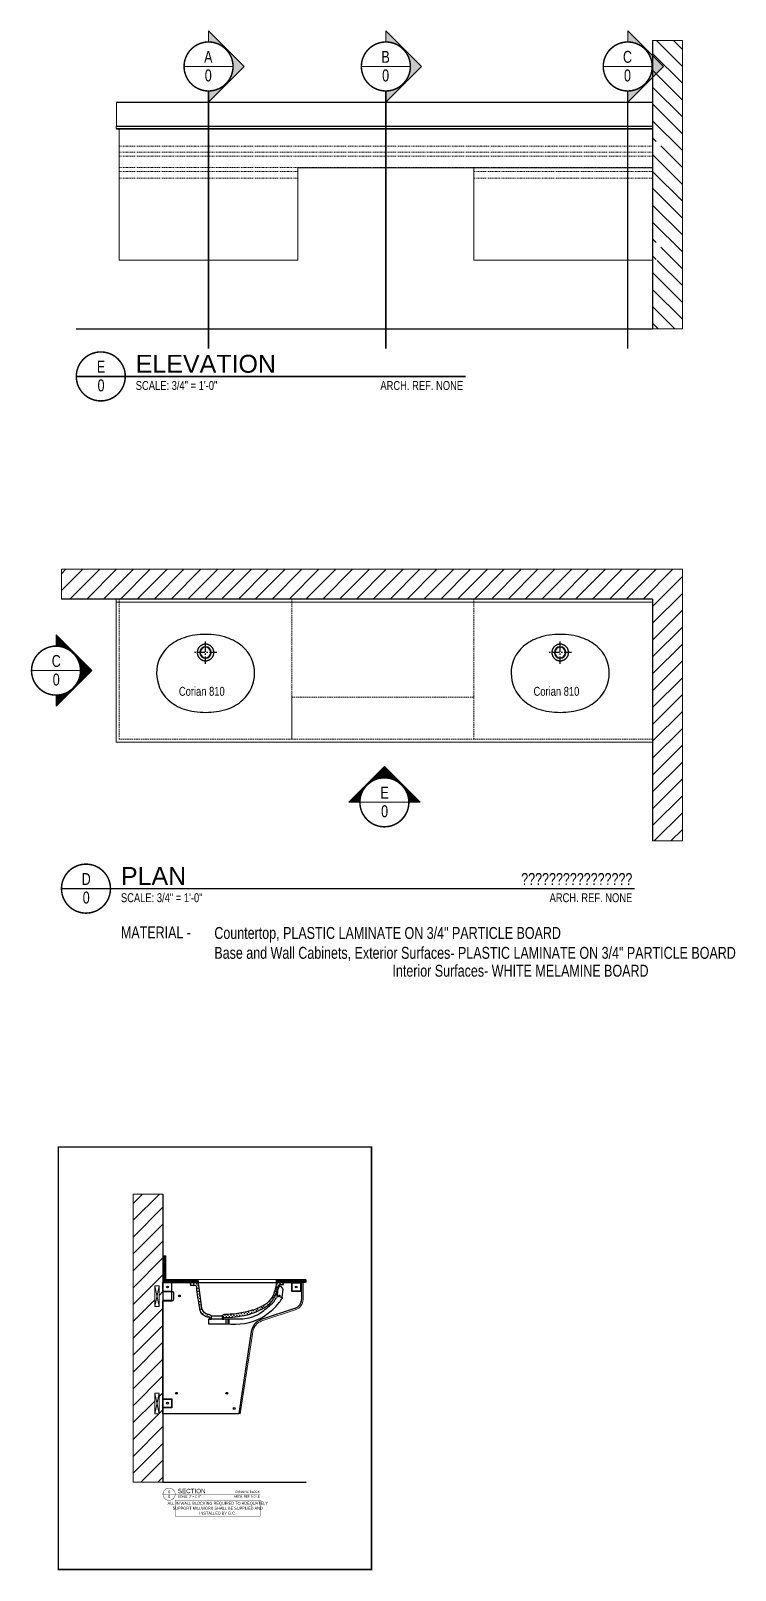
# Model space of a CAD drawing. Header units: inches. Extents: x 63 to 395, y 219 to 477.
# Drawn here: x 276.8 to 395, y 219.2 to 477.4 of the extents above; entities that cross this region are included whole.
import ezdxf
from ezdxf.enums import TextEntityAlignment as Align

# ---------------------------------------------------------------- set-up
doc = ezdxf.new("R2010")
doc.units = ezdxf.units.IN
doc.header["$MEASUREMENT"] = 0
for name, pattern in [('CENTER', [2, 1.25, -0.25, 0.25, -0.25]), ('DASHDOT2', [0.5, 0.25, -0.125, 0, -0.125]), ('HIDDEN', [0.375, 0.25, -0.125]), ('HIDDEN2', [0.1875, 0.125, -0.0625])]:
    doc.linetypes.add(name, pattern=pattern)
doc.layers.get('Defpoints').update_dxf_attribs({"color": 253})
for name, color, linetype in [('10', 7, 'Continuous'), ('20', 3, 'Continuous'), ('Hardware', 6, 'Continuous'), ('Hatch', 3, 'Continuous'), ('Hidden', 3, 'HIDDEN')]:
    doc.layers.add(name, color=color, linetype=linetype)
doc.layers.add('Key-in', color=5, linetype='HIDDEN2', lineweight=20)
doc.layers.add('Object lines', color=7, linetype='Continuous', lineweight=35)
doc.styles.add('AMI_T04', font='ARIALUNI.TTF', dxfattribs={"width": 0.75, "height": 0.5})
doc.styles.add('BOLD', font='ARIALUNI.TTF', dxfattribs={"height": 0.125})
doc.styles.get("Standard").update_dxf_attribs({"font": 'ARIALUNI.TTF', "width": 0.75, "height": 1})
pattern_1 = [(45, (-74.84294578429672, -247.228705161985), (-0.08838834764831843, 0.08838834764831845), []), (135, (-74.84294578429672, -247.228705161985), (-0.08838834764831845, -0.08838834764831843), [])]
pattern_2 = [(0, (-100.1925816635942, 43.51031741229207), (0.25, 0.25), [0.125, -0.375]), (90, (-100.1300816635942, 43.44781741229207), (-0.25, 0.25), [0.125, -0.375])]

# ---------------------------------------------------------------- blocks, each defined once
blk = doc.blocks.new('*U89')
at = {"layer": '10', "linetype": 'Continuous'}
for centre, major_axis, ratio, start_param, end_param in [((-0.1122276841383041, -8.109344770766484), (-4.094442069334953e-15, -11.14492031542742), 0.9995112999421535, 3.131475658655136, 3.46003025424046), ((0.1131626617195707, -8.109344770766484), (2.729628046223302e-15, 11.14492031542742), 0.9995112999421537, 5.96474770652892, 6.293302108188771), ((-2.377869042440523, -3.427441206689195), (-2.150901498894576e-15, -5.854674557749227), 0.9995112999421537, 3.854074645422895, 4.721220443362518), ((-1.145062081489584, -4.910189355409898), (-2.859370880912351e-15, -7.783102088240751), 0.9995112999421536, 3.46231619922826, 3.850012149182038), ((0, 0), (-1.761705908860196e-16, -0.9590597029330357), 0.9995112999421536, 0, 6.283175307179587), ((0, 0), (-1.642226955008649e-16, -0.8940162416996276), 0.9995112999421537, 0, 6.283175307179587), ((1.145997059070908, -4.910189355409898), (1.906247253941567e-15, 7.783102088240752), 0.9995112999421537, 5.574765811587342, 5.96246176154112), ((2.378804020021789, -3.427441206689195), (1.433934332596384e-15, 5.854674557749227), 0.9995112999421539, 4.703557517406862, 5.570703315346485), ((-2.002705819169591, -3.389896811215863), (-2.288943026315647e-15, -6.230418504610736), 0.9995112999421537, 4.725916057789536, 5.529820819910506), ((2.003640796750915, -3.389896811215863), (1.525962017543765e-15, 6.230418504610736), 0.9995112999421537, 3.894957140858875, 4.698861902979845), ((-1.319940019248918, -2.5829220230994), (-2.676927726352742e-15, -7.286498549778108), 0.9995112999421539, 5.536267726797796, 5.964128744902247), ((-0.5564405097724148, -0.3602617560148929), (-3.54032230552987e-15, -9.636626753512596), 0.9995112999421538, 5.961497951943074, 6.147801765468902), ((0.03334938834916557, 3.757517375222278), (-5.068546957337503e-15, -13.79639789694321), 0.9995112999421537, 6.145856305129346, 6.28080075108905), ((-0.03241441076784213, 3.757517375222278), (3.379031304891665e-15, 13.7963978969432), 0.9995112999421533, 3.143977258161699, 3.278921655640034), ((0.5573754873537382, -0.3602617560148929), (2.360214870353248e-15, 9.6366267535126), 0.999511299942154, 3.276976195300477, 3.463280008826305), ((1.320874996830241, -2.5829220230994), (1.784618484235162e-15, 7.28649854977811), 0.9995112999421539, 3.460649215867132, 3.888510233971584)]:
    blk.add_ellipse(centre, major_axis=major_axis, ratio=ratio, start_param=start_param, end_param=end_param, dxfattribs=at)
for points, knots in [([(0.07894500503493873, 1.391536174815826), (0.04755524125539523, 1.391536174815826), (-0.01130302646112114, 1.391536174815826), (-0.09762979811466721, 1.387610977965437), (-0.1761061760674352, 1.383685781115048), (-0.2467360973273003, 1.371906253556006), (-0.3212872784296223, 1.356201529146517), (-0.3958423965398765, 1.336575544894572), (-0.4782400343351583, 1.309095229933916), (-0.5684920028390934, 1.27376452127254), (-0.6587400343351533, 1.226654285052064), (-0.7568384595319912, 1.167764521272545), (-0.8549290107130787, 1.101028300800067), (-0.9491022390595845, 1.018587355918214), (-1.03935420756352, 0.9322212141859154), (-1.113905388665842, 0.8419298756032276), (-1.176684916224929, 0.7555637338709289), (-1.227696727248542, 0.669197592138687), (-1.278708538272156, 0.5710479858394706), (-1.321869955594991, 0.4650558598552266), (-1.35326365638241, 0.3590597968630505), (-1.376803026461118, 0.2530637338709312), (-1.388574680004467, 0.1588471984379112), (-1.39642113669737, 0.0764023165480694), (-1.39642113669737, 0.02537082048513639), (-1.39642113669737, -0.002113431483394379)], [0, 0, 0, 0, 0.04219819467617115, 0.07968024214714776, 0.1130778692257953, 0.1446293374265681, 0.17682275463679, 0.210995667246634, 0.2484350149745285, 0.2903716104525941, 0.3371885988568834, 0.3866318033014572, 0.4385714681998694, 0.4948044756868875, 0.5521526311301406, 0.6025908694614613, 0.6481088994294912, 0.6923950080258748, 0.7387405083229488, 0.7900885314634482, 0.8427570582566583, 0.8892392776390721, 0.9302913695249201, 0.9668773044677811, 1, 1, 1, 1]), ([(1.397358390861712, -0.002113431483394379), (1.397358390861712, 0.02537082048513639), (1.397358390861712, 0.0764023165480694), (1.389511934168809, 0.162768458280425), (1.377736343617585, 0.2530637338709312), (1.354196973538876, 0.3551346000126614), (1.322803272751457, 0.4611267259969054), (1.279645792436497, 0.5671267259969568), (1.232559178263273, 0.6652684582804227), (1.173696973538881, 0.7555637338709289), (1.110917445979794, 0.8458550724536167), (1.040287524719986, 0.9282960173355264), (0.9578898869247041, 1.014662159067825), (0.8637166585782552, 1.093177907099289), (0.7656182333813604, 1.163843261429975), (0.6675237451923977, 1.222729088201675), (0.5694253199955597, 1.269835387414275), (0.4674056349562079, 1.313020426784306), (0.3614646900742855, 1.348351135445739), (0.2594410680270585, 1.371906253556006), (0.1652717766884848, 1.383685781115048), (0.1064095719640363, 1.387610977965437), (0.07894500503493873, 1.391536174815826)], [0, 0, 0, 0, 0.03617439281017258, 0.07550993285864123, 0.1190454285214867, 0.1679564072601294, 0.2219278175485916, 0.2768018014155337, 0.3292121870113593, 0.3796733186485587, 0.4297199302491359, 0.4817011237524921, 0.5382480460862853, 0.5984800972968712, 0.6560817750431978, 0.7091185211712115, 0.7589740789304367, 0.8111893212474833, 0.8663175664219621, 0.9164860848879842, 0.9606071556734885, 1, 1, 1, 1]), ([(-1.39642113669737, -0.002113431483394379), (-1.39642113669737, -0.01388902203461839), (-1.39642113669737, -0.04529453384554927), (-1.39642113669737, -0.08847957321563626), (-1.388574680004467, -0.139511069278683), (-1.384653420161897, -0.1944716991998803), (-1.372877829610729, -0.2572866598297878), (-1.357184916224924, -0.3240268173101413), (-1.337566805988672, -0.3986134314833407), (-1.314023498902088, -0.4771291795149182), (-1.278708538272156, -0.555644927546382), (-1.239468380791834, -0.6380858724282916), (-1.19238176661861, -0.7205268173102013), (-1.137448695752482, -0.8068929590424432), (-1.070743971343006, -0.8893378409321713), (-1.000114050083198, -0.9678535889637487), (-0.9255589319729438, -1.038515006286502), (-0.8549290107130787, -1.097400833058146), (-0.7803778296107566, -1.152361462979457), (-0.6979762548075996, -1.203396896050322), (-0.607732160319415, -1.250507132270741), (-0.4978620815792283, -1.301538628333788), (-0.3762203492958065, -1.340798470853429), (-0.2310392469335625, -1.376133116522738), (-0.1290195618942107, -1.387908707073962), (-0.0740864910280834, -1.387908707073962)], [0, 0, 0, 0, 0.01983605931505377, 0.04155138230023504, 0.06545089048587292, 0.09183544576719191, 0.1210072013181668, 0.1532735052300959, 0.1889627348580224, 0.2282227306758159, 0.2701631413168102, 0.3132803432239594, 0.358286777212418, 0.4058436706689389, 0.4563152806164302, 0.509319250243399, 0.5574752947117553, 0.6001471265219837, 0.6423186159889767, 0.6870712464149442, 0.736602954443825, 0.7923145712317501, 0.8539847428230498, 0.9227509568085666, 1, 1, 1, 1]), ([(-0.0740864910280834, -1.387908707073962), (-0.02307468000446988, -1.391833903924294), (0.07894500503493873, -1.391833903924294), (0.2202048475546121, -1.376133116522738), (0.3457678396806045, -1.348648864554207), (0.4556339814128592, -1.317243352743276), (0.5537284696018787, -1.277987447231453), (0.6400552412554248, -1.234802407861366), (0.7146103593656221, -1.191617368491279), (0.7773898869247091, -1.152361462979457), (0.8323268947987117, -1.113101620459815), (0.887259965664839, -1.069920518097547), (0.9343465798380635, -1.030664612585724), (0.9853544538538017, -0.983554376365305), (1.036366264877472, -0.928593746443994), (1.091299335743599, -0.8618535889636405), (1.15015366645224, -0.787266974790441), (1.205090674326243, -0.7009008330581992), (1.263948942042816, -0.5949008330582046), (1.314956816058555, -0.4771291795149182), (1.358122170389265, -0.3358024078613653), (1.389511934168809, -0.1748457149479918), (1.397358390861712, -0.0609992582550376), (1.397358390861712, -0.002113431483394379)], [0, 0, 0, 0, 0.0697031822380159, 0.1322335061301633, 0.1885564309491573, 0.2395303539184529, 0.2859976856438432, 0.3283717913219574, 0.3659943418418962, 0.3992755531330013, 0.4295326519895031, 0.4581249148855567, 0.4864981693618456, 0.5164014261757962, 0.5496417519401954, 0.586680160177257, 0.6278073441366699, 0.6740032898606748, 0.7261869072570405, 0.7844349228704511, 0.8487448775436472, 0.9199977097660292, 1, 1, 1, 1])]:
    blk.add_open_spline(points, degree=3, knots=knots, dxfattribs=at)
at = {"layer": 'Defpoints', "linetype": 'CENTER'}
for p, q in [((1.895685162515235, 0.001815702374869943), (-1.894751845358769, 0.001815702374869943)), ((0.0004686270821707694, -1.908303796904818), (0.0004686270821707694, 1.908303796904931))]:
    blk.add_line(p, q, dxfattribs=at)
at = {"layer": 'Defpoints'}
blk.add_point((0, 0), dxfattribs=at)
at = {"layer": 'Defpoints', "insert": (-4.475665446646957, -5.762217085679367), "char_height": 1.5, "width": 11.25987344698467, "attachment_point": 1}
blk.add_mtext('Corian 810', dxfattribs=at)
blk = doc.blocks.new('A$C672B7889')
at = {"layer": '20'}
for p, q in [((-1.598229317778532e-07, 22.00000502285657), (23.24999984017705, 22.00000502285657)), ((-1.598229317778532e-07, 20.50000502285657), (-1.598229317778532e-07, 22.00000502285657)), ((23.24999984017705, 22.00000502285657), (23.24999884017706, 19.13985202285656)), ((1.562499840177068, 20.50000502285657), (-1.598229317778532e-07, 20.50000502285657)), ((-1.598229317778532e-07, 2.285656819367432e-08), (-1.598229317778532e-07, 18.93750502285657)), ((-1.598229317778532e-07, 18.93750502285657), (1.562499840177068, 18.93750502285657)), ((1.812499840177068, 19.18750502285657), (1.812499840177068, 20.25000502285657)), ((22.22907984017706, 17.71841502285656), (16.49128384017706, 15.78454802285657)), ((14.81824284017705, 13.79184302285657), (12.71805884017706, 2.285656819367432e-08)), ((12.71805884017706, 2.285656819367432e-08), (-1.598229317778532e-07, 2.285656819367432e-08))]:
    blk.add_line(p, q, dxfattribs=at)
for centre in [(0.7499998401770682, 21.25000502285657), (22.37499784017706, 21.24962902285657), (2.749999840177068, 19.75000502285657), (19.50000084017705, 19.75000502285657), (2.249999840177068, 3.424112022856576), (10.69689384017707, 3.424112022856576), (0.7499998401770682, 1.750000022856568), (11.96621384017706, 0.8750000228565682)]:
    blk.add_circle(centre, 0.15625, dxfattribs=at)
for centre, radius, start, end in [((1.562499840177068, 20.25000502285657), 0.25, 0, 90), ((1.562499840177068, 19.18750502285657), 0.25, 270, 0), ((21.74999884017706, 19.13985102285656), 1.5, 288.6258690000001, 3.799999959047703e-05), ((17.28975184017708, 13.41548702285657), 2.5, 108.6258659999997, 171.341652)]:
    blk.add_arc(centre, radius, start, end, dxfattribs=at)
blk = doc.blocks.new('A$C65843E15')
at = {"layer": '10', "lineweight": 18}
for p, q in [((0, 0), (0.2499999999999716, -8.740789780858904e-08)), ((-10.52620997448469, -21.96236953579694), (-10.27905906545496, -22.00000499999999))]:
    blk.add_line(p, q, dxfattribs=at)
for points in [[(0, 0), (-1.000000082740371e-06, -2.860154524447182, -0.3287220435699889), (-1.056122730091289, -4.292973626297339)], [(0.2499999999999716, -8.740789780858904e-08), (0.2499989999998888, -2.86015461185508, -0.3287220435699926), (-0.9821430184398139, -4.531776897346901, -0.3287220435699926)], [(-10.52620997448469, -21.96236953579694), (-8.43175709029731, -8.208163357969624, -0.2806704751347168), (-6.758895861401498, -6.215517874740613), (-0.9857951495169743, -4.269264479461754)], [(-10.27905906545496, -22.00000499999999), (-8.184606181267583, -8.245798822172674, -0.2806704751347176), (-6.679031075261349, -6.452417887266563), (-0.9059303633768252, -4.506164491987704)]]:
    blk.add_lwpolyline(points, format="xyb", dxfattribs=at)
blk = doc.blocks.new('A$C6A6C239B')
at = {"layer": 'Hatch'}
h = blk.add_hatch(dxfattribs=at)
h.set_pattern_fill('CROSS', color=256, style=0)
h.set_pattern_definition(pattern_2)
edge = h.paths.add_edge_path()
edge.add_arc((9.087691014684381, 7.232656373428445), 5.405339474837747, 327.75145222942757, 345.7389809774162, ccw=False)
edge.add_arc((10.16290392954957, 6.828658791076672), 4.286702405807937, 304.0737674505296, 324.6483878290015, ccw=False)
edge.add_arc((7.500610537268234, 11.84216624109476), 9.949380404132707, 285.2842648686548, 300.5954091006011, ccw=False)
edge.add_arc((4.534525902471047, 23.96094708394449), 22.42388138356554, 278.1900350777545, 284.43226456643725, ccw=False)
edge.add_arc((5.823257827110457, 16.36810283071954), 14.72616484301831, 269.727521050295, 277.4354575207125, ccw=False)
edge.add_line((5.753225534350975, 1.642104512720209), (5.397134413521314, 1.396067010032141))
edge.add_line((5.397134413521314, 1.396067010032141), (5.397134413521314, 0.8545923948786935))
edge.add_line((5.397134413521314, 0.8545923948786935), (5.659824538289456, 0.8545923948786935))
edge.add_line((5.659824538289456, 0.8545923948786935), (5.659824538289456, 1.157930315893793))
edge.add_line((5.659824538289456, 1.157930315893793), (7.065584314167211, 1.193748387006224))
edge.add_arc((5.497414788763798, 20.20656832404423), 19.07738130925295, 274.7150595282255, 280.9926720660031)
edge.add_arc((6.139918492161787, 14.31874725701699), 13.18426069706312, 283.1312673288729, 298.5499510501014)
edge.add_arc((10.2216173031003, 6.708038264921291), 4.548560087432274, 299.204712866454, 320.7846822870041)
edge.add_arc((7.080911476767372, 8.12808636974619), 7.929301546012408, 327.1961670430894, 343.1541180773883)
edge.add_arc((17.78518628607568, 21.78603044243447), 16.25710948614201, 257.716336841578, 258.9524790061668, ccw=False)
edge = h.paths.add_edge_path()
edge.add_line((15.6774272027979, 6.997964073033074), (14.46485537103155, 6.997964073033074))
edge.add_arc((6.674212443336467, 7.256925923991734), 7.79494570007369, 352.11425798561476, 358.096182789417, ccw=False)
edge.add_arc((14.53811729828901, 17.73938014307753), 11.55278659615098, 269.2924084549876, 271.1596351334022)
edge.add_arc((12.6551931308108, 6.920092700599662), 2.239442454164533, 340.9447396698637, 350.8171256045007)
edge.add_arc((15.17719038325849, 6.2857184576362), 0.4166576438292843, 105.84201821085759, 138.3336986658604, ccw=False)
edge.add_line((15.06344875377391, 6.686550634343064), (15.6774272027979, 6.686550634343064))
edge.add_line((15.6774272027979, 6.686550634343064), (15.6774272027979, 6.997964073033074))
edge = h.paths.add_edge_path()
edge.add_line((3.322924970636961, 0.865506831326627), (3.585435625957018, 0.865506831326627))
edge.add_line((1.416871679229359, 6.997964073033074), (-2.413455035821244e-07, 6.997964073033074))
edge.add_line((-2.413455035821244e-07, 6.997964073033074), (0.06464067269706675, 6.511801192381427))
edge.add_line((3.585435625957018, 1.396067010032141), (3.192767869406964, 1.642104512720209))
edge.add_line((3.192767869406964, 1.642104512720209), (3.116172790270923, 1.642104512720209))
edge.add_arc((3.284192706137283, 2.945717803918069), 1.314396555501974, 191.9661177006956, 262.655759195527, ccw=False)
edge.add_line((1.998357488485283, 2.67319973449645), (1.519095705284769, 6.096968476428231))
edge.add_arc((25.88281087249862, 9.317493053125594), 24.57564638617341, 185.4158222119792, 187.5300041863059, ccw=False)
edge.add_line((3.585435625957018, 0.8711869160540004), (3.585435625957018, 1.396067010032141))
edge.add_line((3.322924970636961, 0.865506831326627), (3.322924970636961, 1.157174422698915))
edge.add_arc((3.450915057830688, 3.378458972240828), 2.224968878985384, 248.028941845843, 266.70227197133556, ccw=False)
edge.add_arc((3.324927364351097, 3.085059106359438), 1.905754065506733, 224.7208170618173, 248.24136344218522, ccw=False)
edge.add_arc((3.578266336916704, 2.86149282037494), 1.957693725640775, 184.8363587400038, 214.8050161393708, ccw=False)
edge.add_arc((41.33331189047484, 10.064262004987), 40.38357221869991, 185.4281761282064, 190.5122670519604, ccw=False)
edge.add_arc((0.8124469205772413, 6.20928673631346), 0.3202836835545723, 6.233162828502095, 74.92613676436363)
edge.add_line((0.8957411954816621, 6.518549895644526), (0.06464067269706675, 6.511801192381427))
h = blk.add_hatch(dxfattribs=at)
h.set_pattern_fill('CROSS', color=256, style=0)
h.set_pattern_definition(pattern_2)
edge = h.paths.add_edge_path()
edge.add_line((15.6774272027979, 6.997964073033074), (14.46485537103155, 6.997964073033074))
edge.add_arc((6.674212443336467, 7.256925923991734), 7.79494570007369, 352.11425798561476, 358.096182789417, ccw=False)
edge.add_arc((14.53811729828901, 17.73938014307753), 11.55278659615098, 269.2924084549876, 271.1596351334022)
edge.add_arc((12.6551931308108, 6.920092700599662), 2.239442454164533, 340.9447396698637, 350.8171256045007)
edge.add_arc((15.17719038325849, 6.2857184576362), 0.4166576438292843, 105.84201821085759, 138.3336986658604, ccw=False)
edge.add_line((15.06344875377391, 6.686550634343064), (15.6774272027979, 6.686550634343064))
edge.add_line((15.6774272027979, 6.686550634343064), (15.6774272027979, 6.997964073033074))
at = {"layer": '10'}
for p, q in [((-2.413455035821244e-07, 6.997964073033074), (0.06464067269706675, 6.511801192381427)), ((1.416871679229359, 6.997964073033074), (-2.413455035821244e-07, 6.997964073033074)), ((14.31873912203531, 5.901199468989546), (14.3954462954444, 6.187474537457604)), ((14.6610037848979, 5.57472544998933), (14.34496971828816, 4.760708476782554)), ((15.6774272027979, 6.997964073033074), (14.46485537103155, 6.997964073033074)), ((14.7642053907777, 6.189052423292935), (14.66223074197893, 5.83028087146721)), ((14.26979120939467, 4.799094550817642), (14.34496971828816, 4.760708476782554)), ((14.6635093092811, 4.758132902293198), (15.47271923661782, 4.498027189924244)), ((3.103224370906844, 0.8712796581014004), (3.103224370906844, 0.08395960137085012)), ((6.094226988004664, 0.8458822749589103), (3.103224370906844, 0.8712796581014004)), ((3.103224370906844, 0.08395960137085012), (6.094226988004664, 0.08395960137085012)), ((3.585435625957018, 1.396067010032141), (3.192767869406964, 1.642104512720209)), ((3.322924970636961, 0.865506831326627), (3.585435625957018, 0.865506831326627)), ((3.577717621217914, 1.396159752079541), (5.389416408782324, 1.396159752079541)), ((3.585435625957018, 0.8711869160540004), (3.585435625957018, 1.396067010032141)), ((6.094226988004664, 0.9114006160521058), (8.852818915887099, 0.9114006160521058)), ((6.094226988004664, 0.8458822749589103), (6.094226988004664, 0.9114006160521058)), ((6.094226988004664, 0.08395960137085012), (6.094226988004664, 0.8458822749589103)), ((6.329181598817456, 0.9114006160521058), (6.329181598817456, 0.05105621749117972)), ((6.565165892181597, 0.05105621749117972), (6.565165892181597, 0.9114006160521058))]:
    blk.add_line(p, q, dxfattribs=at)
for points in [[(3.322924970636961, 0.865506831326627), (3.322924970636961, 1.157174422698915, -0.08165855351503866), (2.618469213514061, 1.315082993720807, -0.1029895758444714), (1.970805504543421, 1.744069715280432, -0.1315133718573158), (1.627542865553266, 2.696439308794481, -0.02218717114469968), (1.130837179032767, 6.244061458050794, 0.3090400461564452), (0.8957411954816621, 6.518549895644526), (0.06464067269706675, 6.511801192381427)], [(3.192767869406964, 1.642104512720209), (3.116172790270923, 1.642104512720209, -0.3186102168502938), (1.998357488485283, 2.67319973449645), (1.519095705284769, 6.096968476428231, -0.009225120790918206), (1.416871679229359, 6.997964073033074)], [(14.46485537103155, 6.997964073033074, -0.02610699973043636), (14.3954462954444, 6.187474537457604, 0.00814749362903636), (14.77192339551738, 6.188959681245649, 0.04310307355394741), (14.86593491102661, 6.562708751991579, -0.142729233164649), (15.06344875377391, 6.686550634343064), (15.6774272027979, 6.686550634343064), (15.6774272027979, 6.997964073033074)], [(6.094226988004664, 0.08395960137085012, 0.1491995378653), (12.09325150807416, 1.108364382186608, 0.03073792699189053), (14.12128896356108, 2.697303272103511, 0.05783728180701202), (15.40814004901114, 4.254779449151329, 0.05783728180701202)], [(8.852818915887099, 0.9114006160521058, 0.1234826980382523), (11.64945411964339, 1.789281086364497, 0.03050659788507641), (13.58342591210402, 3.306289460297705, 0.08588361222511486), (14.51020012656164, 4.455021014191004, 0.08588361222511486)]]:
    blk.add_lwpolyline(points, format="xyb", dxfattribs=at)
blk.add_lwpolyline([(14.3264571267743, 5.90110672694226, -0.07864695390560203), (13.65921010055598, 4.348404635845384, -0.09001566871669768), (12.56457101808002, 3.277910600648454, -0.06690704008629822), (10.12334823714883, 2.244696919249293, -0.02724360150318129), (7.728960040650406, 1.765766371883331, -0.0336449039850163), (5.753225534350975, 1.642104512720209), (5.397134413521314, 1.396067010032141), (5.397134413521314, 0.8545923948786935), (5.659824538289456, 0.8545923948786935), (5.659824538289456, 1.157930315893793), (7.065584314167211, 1.193748387006224, 0.02739810441945219), (9.135155617709472, 1.479226834124859, 0.06737838499006918), (12.44100286621193, 2.737682287022892, 0.09443965105428384), (13.74573018017696, 3.832272749688116, 0.06974244394233486), (14.66994874671803, 5.830188129419923, -0.005393740003457962)], format="xyb", close=True, dxfattribs=at)
for points in [[(14.6610037848979, 5.57472544998933), (15.02591727591727, 6.514642398274418)], [(14.6635093092811, 4.758132902293198), (14.74771480469661, 5.567505299381139), (14.6610037848979, 5.57472544998933)], [(14.85821690628728, 6.562801494037046), (15.02591727591727, 6.514642398274418)], [(15.47271923661782, 4.498027189924244), (15.65093891982741, 5.877966818334301), (15.30409921489371, 6.347269172067229), (14.98616464131482, 6.412250527539584)]]:
    blk.add_lwpolyline(points, dxfattribs=at)
for centre, radius, start, end in [((14.9621456153281, 4.416760778073638), 0.4535620911005802, 131.1798120095923, 175.1610633662457), ((15.3360687997785, 4.404109798697789), 0.1658125998322542, 295.7633329182833, 34.50004214704538)]:
    blk.add_arc(centre, radius, start, end, dxfattribs=at)
blk = doc.blocks.new('*U90')
at = {"layer": '10'}
blk.add_blockref('A$C6A6C239B', (-4.48356701500012, -6.997964073033074), dxfattribs=at)
blk = doc.blocks.new('*U101')
at = {"layer": 'Hatch', "lineweight": 18}
h = blk.add_hatch(dxfattribs=at)
h.set_pattern_fill('ANSI31', color=6, scale=16)
h.set_pattern_definition([(45, (-143.5017119692664, -247.228705161985), (-1.414213562373095, 1.414213562373095), [])])
h.paths.add_polyline_path([(0, 48.3443814580732), (-5, 48.3443814580732), (-4.999999999999972, 3.552713678800501e-15), (-2.220446049250313e-16, 3.552713678800501e-15)])
h.paths.add_polyline_path([(-1.374999999689237, 14.96875000204022), (-0.624999999689237, 14.96875000204022), (-0.624999999689237, 11.46875000204022), (-1.374999999689237, 11.46875000204022)], flags=16)
h.paths.add_polyline_path([(-1.374999999689237, 29.46875000204022), (-1.374999999689237, 32.96875000204022), (-0.624999999689237, 32.96875000204022), (-0.624999999689237, 29.46875000204022)], flags=16)
h = blk.add_hatch(dxfattribs=at)
h.set_pattern_fill('ANSI37', color=6)
h.set_pattern_definition(pattern_1)
h.paths.add_polyline_path([(0.500000000310763, 37.93750000204022), (0.437500000310763, 38.00000000204022), (3.107629709120374e-10, 38.00000000204022), (3.107629709120374e-10, 34.00000000204022), (0.500000000310763, 34.00000000204022)])
h = blk.add_hatch(dxfattribs=at)
h.set_pattern_fill('ANSI37', color=6)
h.set_pattern_definition(pattern_1)
h.paths.add_polyline_path([(5.952016308508576, 33.50000000204022), (5.899954987383254, 34.00000000204022), (3.107629709120374e-10, 34.00000000204022), (3.107629709120374e-10, 33.50000000204022)])
h = blk.add_hatch(dxfattribs=at)
h.set_pattern_fill('ANSI37', color=6)
h.set_pattern_definition(pattern_1)
h.paths.add_polyline_path([(23.93750000031076, 34.00000000204022), (19.00000000031076, 34.00000000204022), (19.00000000031076, 33.50000000204022), (19.21257183207712, 33.50000000204022), (23.93750000031076, 33.50000000204022), (24.00000000031076, 33.56250000204022), (24.00000000031076, 33.93750000204022)])
at = {"linetype": 'Continuous'}
for p, q in [((0, 48.3443814580732), (0, 0)), ((0, 0), (24, 0))]:
    blk.add_line(p, q, dxfattribs=at)
at = {"color": 6, "lineweight": 18}
for p, q in [((-1.374999999689237, 32.96875000204022), (-0.624999999689237, 29.46875000204022)), ((-0.624999999689237, 32.96875000204022), (-1.374999999689237, 29.46875000204022)), ((-1.374999999689237, 14.96875000204022), (-0.624999999689237, 11.46875000204022)), ((-0.624999999689237, 14.96875000204022), (-1.374999999689237, 11.46875000204022))]:
    blk.add_line(p, q, dxfattribs=at)
for points in [[(-1.374999999689237, 32.96875000204022), (-0.624999999689237, 32.96875000204022), (-0.624999999689237, 29.46875000204022), (-1.374999999689237, 29.46875000204022)], [(-1.374999999689237, 14.96875000204022), (-0.624999999689237, 14.96875000204022), (-0.624999999689237, 11.46875000204022), (-1.374999999689237, 11.46875000204022)]]:
    blk.add_lwpolyline(points, close=True, dxfattribs=at)
at = {"layer": '10', "lineweight": 18}
for p, q in [((5.899954987383254, 34.00000000204022), (5.952016308508618, 33.50000000203977)), ((19.00000000031076, 33.50000000204022), (19.00000000031076, 34.00000000204022))]:
    blk.add_line(p, q, dxfattribs=at)
for points in [[(0.437500000310763, 38.00000000204022), (3.107629709120374e-10, 38.00000000204022), (3.107629709120374e-10, 34.00000000204022), (0.500000000310763, 34.00000000204022), (0.500000000310763, 37.93750000204022)], [(23.93750000031076, 34.00000000204022), (3.107629709120374e-10, 34.00000000204022), (3.107629709120374e-10, 33.50000000204022), (23.93750000031076, 33.50000000204022), (24.00000000031076, 33.56250000204022), (24.00000000031076, 33.93750000204022)]]:
    blk.add_lwpolyline(points, close=True, dxfattribs=at)
at = {"layer": 'Defpoints', "lineweight": 18}
for p, q in [((0, 48.3443814580732), (-5, 48.3443814580732)), ((-5, 48.3443814580732), (-4.999999999999972, 0)), ((-4.999999999999972, 0), (0, 0))]:
    blk.add_line(p, q, dxfattribs=at)
at = {"layer": 'Hardware', "lineweight": 18}
for points in [[(3.107629709120374e-10, 33.50000000204022), (1.500000000310763, 33.50000000204022), (1.500000000310763, 32.00000000204022), (3.107629709120374e-10, 32.00000000204022)], [(1.500000000310763, 32.00000000204022), (3.107629709120374e-10, 32.00000000204022), (3.107629709120374e-10, 30.50000000204022), (1.500000000310763, 30.50000000204022)], [(0.06250000031076297, 33.43750000204022), (1.437500000310763, 33.43750000204022), (1.437500000310763, 32.06250000204022), (0.06250000031076297, 32.06250000204022)], [(1.437500000310763, 31.93750000204022), (0.06250000031076297, 31.93750000204022), (0.06250000031076297, 30.56250000204022), (1.437500000310763, 30.56250000204022)]]:
    blk.add_lwpolyline(points, close=True, dxfattribs=at)
at = {"layer": 'Hardware', "linetype": 'Continuous'}
for points in [[(23.12499800031077, 33.49962400204026), (23.12499800031077, 31.99962400204026), (21.62499800031077, 31.99962400204026), (21.62499800031077, 33.49962400204026)], [(23.06249800031077, 33.43712400204026), (23.06249800031077, 32.06212400204026), (21.68749800031077, 32.06212400204026), (21.68749800031077, 33.43712400204026)], [(3.107629709120374e-10, 13.99999500204024), (1.500000000310763, 13.99999500204024), (1.500000000310763, 12.49999500204024), (3.107629709120374e-10, 12.49999500204024)], [(0.06250000031076297, 13.93749500204024), (1.437500000310763, 13.93749500204024), (1.437500000310763, 12.56249500204024), (0.06250000031076297, 12.56249500204024)]]:
    blk.add_lwpolyline(points, close=True, dxfattribs=at)
blk.add_blockref('A$C672B7889', (1.6013370895962e-07, 11.49999497918367))
at = {"layer": '10', "lineweight": 18}
blk.add_blockref('A$C65843E15', (23.25000000031076, 33.50000000204022), dxfattribs=at)
at = {"layer": 'Object lines'}
blk.add_blockref('*U90', (9.018711644279335, 33.50000000204022), dxfattribs=at)
blk = doc.blocks.new('*U104')
at = {"layer": 'Key-in', "linetype": 'Continuous'}
h = blk.add_hatch(dxfattribs=at)
h.set_pattern_fill('ANSI37', scale=0.0625, style=0)
h.set_pattern_definition([(45, (-3.751188160094898e-08, -0.6266263711029296), (-0.005524271728019902, 0.005524271728019903), []), (135, (-3.751188160094898e-08, -0.6266263711029296), (-0.005524271728019903, -0.005524271728019902), [])])
h.paths.add_polyline_path([(3.751233634829987e-08, 0.3742018136572369), (-0.3742018314212601, -5.527635948965326e-08), (-0.2568007243364718, -5.527635948965326e-08), (-0.2568007243364718, 0), (-0.2568006680683084, 0, -0.4142135188055615), (1.806961336114909e-08, 0.2568006868245902, -0.4142135834563736), (0.2568007056149781, -5.527635948965326e-08), (0.3742019064459328, -5.527635948965326e-08)])
at = {"layer": 'Key-in', "color": 7, "linetype": 'Continuous'}
for p, q in [((3.751210897462443e-08, 0.3742018136572369), (-0.3742018314214874, -5.527635948965326e-08)), ((3.751210897462443e-08, 0.3742018136572369), (0.3742019064457054, -5.527635948965326e-08)), ((-0.2564559411994196, -5.527635948965326e-08), (-0.3742018314214874, -5.527635948965326e-08)), ((0.2564559412003291, -5.527635948965326e-08), (0.3742019064457054, -5.527635948965326e-08))]:
    blk.add_line(p, q, dxfattribs=at)
at = {"layer": 'Key-in', "color": 7, "linetype": 'Continuous', "const_width": 0.015625}
blk.add_lwpolyline([(1.726880327623803e-08, 0.2568006868245902, 0.9999999250318662), (1.925218384712934e-08, -0.2568007243366992, 0.9999999250318662), (1.925218384712934e-08, 0.2568006868245902, 0.9999999250318662)], format="xyb", dxfattribs=at)
at = {"layer": 'Key-in', "color": 7, "linetype": 'Continuous'}
blk.add_circle((0, 0), 0.2564559411999306, dxfattribs=at)
blk = doc.blocks.new('*U106')
at = {"layer": 'Key-in', "linetype": 'Continuous'}
h = blk.add_hatch(dxfattribs=at)
h.set_pattern_fill('ANSI37', scale=0.06250000000000001, angle=-90.00000000003905, style=0)
h.set_pattern_definition([(314.9999999999609, (-0.6266263148345115, 5.626861809632798e-08), (0.005524271728023668, 0.005524271728016139), []), (44.99999999996096, (-0.6266263148345115, 5.626861809632798e-08), (-0.005524271728016139, 0.005524271728023668), [])])
h.paths.add_polyline_path([(0.3742018699256553, -1.875628187218396e-08), (9.923137979174742e-10, 0.3742018501775696), (9.922337943586596e-10, 0.2568007430927813), (5.626859328401193e-08, 0.2568007430927813), (5.626859328397359e-08, 0.2568006868246179, -0.4142135188055615), (0.2568007430930086, 6.865211185390856e-10, -0.4142135834563736), (9.91883798151416e-10, -0.2568006868586687), (9.918037945287232e-10, -0.3742018876896234)])
at = {"layer": 'Key-in', "color": 7, "linetype": 'Continuous'}
for p, q in [((9.92233559404505e-10, 0.2564559599557291), (9.923137979174742e-10, 0.3742018501777969)), ((0.3742018699256553, -1.875605449850851e-08), (9.923137979174742e-10, 0.3742018501777969)), ((0.3742018699256553, -1.875605449850851e-08), (9.918037945287232e-10, -0.374201887689396)), ((9.918840330928189e-10, -0.2564559224440197), (9.918037945287232e-10, -0.374201887689396))]:
    blk.add_line(p, q, dxfattribs=at)
at = {"layer": 'Key-in', "color": 7, "linetype": 'Continuous', "const_width": 0.015625}
blk.add_lwpolyline([(0.2568007430930086, 1.487331203450149e-09, 0.9999999250318662), (-0.2568006680682809, -4.956993712467255e-10, 0.9999999250318662), (0.2568007430930086, -4.960493674411644e-10, 0.9999999250318662)], format="xyb", dxfattribs=at)
at = {"layer": 'Key-in', "color": 7, "linetype": 'Continuous'}
blk.add_circle((5.626841828590193e-08, 1.875630947777262e-08), 0.2564559411999307, dxfattribs=at)

msp = doc.modelspace()

# ---------------------------------------------------------------- hatches: boundary and pattern name
at = {"layer": 'Hatch', "lineweight": 18}
h = msp.add_hatch(dxfattribs=at)
h.set_pattern_fill('ANSI31', color=6, scale=16)
h.set_pattern_definition([(135, (524.6013517507554, 180.2186687874095), (1.414213562373095, 1.414213562373095), [])])
h.paths.add_polyline_path([(381.099639781489, 475.7917554074677), (386.099639781489, 475.7917554074677), (386.099639781489, 427.4473739493944), (381.099639781489, 427.4473739493944)])
h.paths.add_polyline_path([(382.4746397811783, 442.4161239514347), (381.7246397811783, 442.4161239514347), (381.7246397811783, 438.9161239514347), (382.4746397811783, 438.9161239514347)], flags=16)
h.paths.add_polyline_path([(382.4746397811783, 456.9161239514347), (382.4746397811783, 460.4161239514347), (381.7246397811783, 460.4161239514347), (381.7246397811783, 456.9161239514347)], flags=16)
h = msp.add_hatch(dxfattribs=at)
h.set_pattern_fill('ANSI31', color=6, scale=16)
h.set_pattern_definition([(45, (40.67440541650649, -33.09233496848742), (-1.414213562373095, 1.414213562373095), [])])
h.paths.add_polyline_path([(381.099639781489, 382.102435318118), (381.099639781489, 382.1024352600087), (381.099639781489, 358.602435259698), (381.099639781489, 341.5324276112315), (386.099639781489, 341.5324276112315), (386.099639781489, 387.102435318118), (281.9274490524525, 387.102435318118), (281.9274490524525, 382.102435318118)])
at = {"layer": 'Key-in', "linetype": 'Continuous'}
for points in [[(306.5996394589818, 475.5434154516937), (306.5996394589818, 477.4218340653409), (312.5868693619194, 471.4346041624034), (306.5996391509514, 465.4473739514345), (306.5996391509514, 467.3257928731131, 0.414213563504142), (310.7084504561088, 471.4346041624034, 0.414213541546483)], [(336.3496394734659, 475.5434154516935), (336.3496394734659, 477.4218340653407), (342.3368693764035, 471.4346041624032), (336.3496391654355, 465.4473739514343), (336.3496391654355, 467.3257928731128, 0.414213563504142), (340.4584504705929, 471.4346041624032, 0.414213541546483)], [(376.9300608578333, 475.5434154516937), (376.9300608578333, 477.4218340653409), (382.9172907607708, 471.4346041624034), (376.9300605498029, 465.4473739514345), (376.9300605498029, 467.3257928731131, 0.414213563504142), (381.0388718549602, 471.4346041624034, 0.414213541546483)]]:
    msp.add_hatch(color=7, dxfattribs=at).paths.add_polyline_path(points)

# ---------------------------------------------------------------- linework, layer by layer
at = {"linetype": 'Continuous'}
for p, q in [((381.099639781489, 475.7917554074677), (381.099639781489, 427.4473739493944)), ((284.4126952519089, 427.4473739493944), (381.099639781489, 427.4473739493944)), ((381.099639781489, 382.102435318118), (281.9274490524525, 382.102435318118)), ((381.099639781489, 382.102435318118), (381.099639781489, 341.5324276112315))]:
    msp.add_line(p, q, dxfattribs=at)
at = {"lineweight": 18, "const_width": 0.25}
msp.add_lwpolyline([(281.3934327484867, 290.2011016336635), (333.9273547252355, 290.2011016336635), (333.9273547252355, 219.334903180317), (281.3934327484867, 219.334903180317)], close=True, dxfattribs=at)
at = {"layer": '10', "lineweight": 18}
for p, q in [((381.099639781489, 465.3848739514347), (291.162139781489, 465.3848739514347)), ((291.099639781489, 461.3848739514347), (381.099639781489, 461.3848739514347)), ((291.099639781489, 461.0098739514347), (381.099639781489, 461.0098739514347)), ((321.5996397814891, 438.9473690388426), (321.5996397814891, 454.4473739493944)), ((321.5996397814891, 454.4473739493944), (381.099639781489, 454.4473739493944)), ((351.099639781489, 438.9473690276114), (351.099639781489, 454.4473739381633))]:
    msp.add_line(p, q, dxfattribs=at)
at = {"layer": '10', "color": 3, "linetype": 'DASHDOT2', "lineweight": 18}
for p, q in [((291.5996397814891, 458.0872193395796), (381.099639781489, 458.0872193395796)), ((291.5996397814891, 457.0488920756986), (381.099639781489, 457.0488920756986)), ((291.5996397814891, 456.4155970540878), (381.099639781489, 456.4155970540878)), ((291.5996397814891, 454.4949560641681), (381.099639781489, 454.4949560641681)), ((291.5996397814891, 453.8095508368919), (321.5996397814891, 453.8095508368919)), ((291.5996397814891, 452.701575129262), (321.5996397814891, 452.701575129262)), ((351.099639781489, 453.8095508368919), (381.099639781489, 453.8095508368919)), ((351.099639781489, 452.701575129262), (381.099639781489, 452.701575129262))]:
    msp.add_line(p, q, dxfattribs=at)
at = {"layer": '10', "lineweight": 18}
for points in [[(381.099639781489, 461.4473739514347), (291.162139781489, 461.4473739514347), (291.162139781489, 465.3848739514347), (291.224639781489, 465.4473739514347), (381.099639781489, 465.4473739514347), (381.099639781489, 465.3848739514347)], [(381.099639781489, 461.4473739514347), (291.162139781489, 461.4473739514347), (291.099639781489, 461.3848739514347), (291.099639781489, 461.0098739514347), (291.162139781489, 460.9473739514347), (381.099639781489, 460.9473739514347), (381.099639781489, 461.0098739514347), (381.099639781489, 461.3848739514347)], [(291.099639781489, 358.1024353178072), (291.0996397814891, 382.102435318118), (381.099639781489, 382.102435318118), (381.099639781489, 358.1024353178071)], [(291.0996397814891, 381.6024353178072), (291.0996397814891, 382.102435318118), (381.099639781489, 382.102435318118), (381.099639781489, 381.6024353178071)]]:
    msp.add_lwpolyline(points, close=True, dxfattribs=at)
msp.add_lwpolyline([(351.099639781489, 438.9473689807334), (381.099639781489, 438.9473689514347), (381.099639781489, 460.9473738640268), (291.5996397814891, 460.9473739514347), (291.5996397814891, 438.9473690388426), (321.5996397814891, 438.9473690095439)], dxfattribs=at)
at = {"layer": 'Defpoints', "lineweight": 18}
for p, q in [((381.099639781489, 475.7917554074677), (386.099639781489, 475.7917554074677)), ((386.099639781489, 475.7917554074677), (386.099639781489, 427.4473739493944)), ((386.099639781489, 427.4473739493944), (381.099639781489, 427.4473739493944)), ((386.099639781489, 387.102435318118), (281.9274490524525, 387.102435318118)), ((281.9274490524525, 387.102435318118), (281.9274490524525, 382.102435318118)), ((386.099639781489, 387.102435318118), (386.099639781489, 341.5324276112315)), ((386.099639781489, 341.5324276112315), (381.099639781489, 341.5324276112315))]:
    msp.add_line(p, q, dxfattribs=at)
at = {"layer": 'Hidden', "lineweight": 18}
for points in [[(291.599639781489, 358.6024353178072), (291.5996397814891, 382.102435318118), (320.5996397814891, 382.102435318118), (320.599639781489, 358.6024353178072)], [(351.099639781489, 358.602435259698), (351.099639781489, 382.1024352600087), (381.099639781489, 382.1024352600087), (381.099639781489, 358.602435259698)], [(320.599639781489, 358.6024353178072), (351.099639781489, 358.6024353178072), (351.099639781489, 365.6726074847479), (320.599639781489, 365.6726074847479)]]:
    msp.add_lwpolyline(points, close=True, dxfattribs=at)
at = {"layer": 'Key-in', "color": 7, "linetype": 'Continuous'}
for p, q in [((312.5868693619157, 471.4346041624034), (306.5996394589782, 477.4218340653409)), ((306.5996394589782, 475.5434154516937), (306.5996394589782, 477.4218340653409)), ((342.3368693763998, 471.4346041624032), (336.3496394734623, 477.4218340653407)), ((336.3496394734623, 475.5434154516935), (336.3496394734623, 477.4218340653407)), ((382.9172907607672, 471.4346041624034), (376.9300608578296, 477.4218340653409)), ((376.9300608578296, 475.5434154516937), (376.9300608578296, 477.4218340653409)), ((310.7084501480747, 471.4346041624034), (302.4908281696879, 471.4346041624034)), ((312.5868693619157, 471.4346041624034), (306.5996391509578, 465.4473739514345)), ((340.4584501625588, 471.4346041624032), (332.240828184172, 471.4346041624032)), ((342.3368693763998, 471.4346041624032), (336.3496391654419, 465.4473739514343)), ((381.0388715469262, 471.4346041624034), (372.8212495685393, 471.4346041624034)), ((382.9172907607672, 471.4346041624034), (376.9300605498092, 465.4473739514345)), ((276.9003053147747, 370.1024356180594), (285.1179272931616, 370.1024356180594)), ((276.900304714581, 370.1024356180594), (285.1179266929678, 370.1024356180594)), ((331.9908281921018, 348.0119112400924), (340.2084501704887, 348.0119112400924)), ((331.9908287922956, 348.0119112400924), (340.2084507706825, 348.0119112400924))]:
    msp.add_line(p, q, dxfattribs=at)
for points, const_width in [([(306.5996391350853, 467.3257928731131, -0.9999999250318662), (306.5996391668185, 475.5434154516937, -0.9999999250318662), (306.5996391668185, 467.3257928731131, -0.9999999250318662)], 0.25), ([(336.3496391495694, 467.3257928731128, -0.9999999250318662), (336.3496391813026, 475.5434154516935, -0.9999999250318662), (336.3496391813026, 467.3257928731128, -0.9999999250318662)], 0.25), ([(376.9300605339367, 467.3257928731131, -0.9999999250318662), (376.9300605656699, 475.5434154516937, -0.9999999250318662), (376.9300605656699, 467.3257928731131, -0.9999999250318662)], 0.25), ([(292.6303178304895, 419.4473739652633, 0.9999999250318662), (284.4126952519089, 419.4473739335292, 0.9999999250318662), (292.6303178304895, 419.4473739335292, 0.9999999250318662)], 0.25), ([(290.1450716310331, 333.5324276270967, 0.9999999250318662), (281.9274490524525, 333.5324275953626, 0.9999999250318662), (290.1450716310331, 333.5324275953626, 0.9999999250318662)], 0.25), ([(301.0064593383388, 231.9641060025791, 0.9999999250318662), (298.9520536936936, 231.9641059946456, 0.9999999250318662), (301.0064593383388, 231.9641059946456, 0.9999999250318662)], 0.0625)]:
    msp.add_lwpolyline(points, format="xyb", dxfattribs=dict(at, const_width=const_width))
for points, const_width in [([(306.5996397670049, 467.3257928731131), (306.5996397670049, 424.116631287436)], 0.25), ([(336.349639781489, 467.3257928731128), (336.349639781489, 424.1166312874358)], 0.25), ([(376.9300611658564, 467.3257928731131), (376.9300611658564, 424.116631287436)], 0.25), ([(284.4126952519089, 419.4473739493944), (349.7190588010651, 419.4473739493944)], 0.25), ([(281.9274490524525, 333.5324276112315), (378.1113306453056, 333.5324276112315)], 0.25), ([(298.9520536936936, 231.9641059986128), (315.2786445809832, 231.9641059986128)], 0.0625)]:
    msp.add_lwpolyline(points, dxfattribs=dict(at, const_width=const_width))
at = {"layer": 'Key-in', "color": 7, "linetype": 'Continuous', "const_width": 0.0625}
msp.add_lwpolyline([(301.0064593383388, 230.936902722178), (315.2786445809832, 230.936902722178), (315.2786445809832, 228.2529946762009), (301.0064593383388, 228.2529946762009)], close=True, dxfattribs=at)
at = {"layer": 'Key-in', "color": 7, "linetype": 'Continuous'}
for centre in [(306.5996391668194, 471.4346041624034), (336.3496391813035, 471.4346041624032), (376.9300605656708, 471.4346041624034)]:
    msp.add_circle(centre, 4.108811289290415, dxfattribs=at)

# ---------------------------------------------------------------- block references
at = {"lineweight": 18, "xscale": 16, "yscale": 16, "zscale": 16}
for name, p in [('*U106', (281.0091163039681, 370.1024356180594)), ('*U104', (336.099639781489, 348.0119112400924))]:
    msp.add_blockref(name, p, dxfattribs=at)
at = {"lineweight": 18}
msp.add_blockref('*U101', (298.9520536936934, 233.9641059986128), dxfattribs=at)
at = {"layer": 'Object lines'}
for p in [(306.0991711544069, 373.1412766156439), (365.5991711544068, 373.1412765575347)]:
    msp.add_blockref('*U89', p, dxfattribs=at)

# ---------------------------------------------------------------- texts
at = {"layer": 'Key-in', "color": 7, "linetype": 'Continuous', "width": 0.75}
for s, height, p in [('A', 2, (306.5587046322943, 472.0530304870393)), ('B', 2, (336.3087046467784, 472.0530304870391)), ('C', 2, (376.8891260311457, 472.0530304870393)), ('0', 2, (306.5587046322943, 468.9328178500167)), ('0', 2, (336.3087046467784, 468.9328178500165)), ('0', 2, (376.8891260311457, 468.9328178500167)), ('E', 2, (288.5624413678904, 420.0657999659991)), ('0', 2, (288.5624413678904, 416.9455873289801)), ('C', 2, (281.0500502303615, 370.7208619426954)), ('0', 2, (281.0500502303615, 367.6006493056727)), ('E', 2, (336.1405737078824, 348.6303375647284)), ('0', 2, (336.1405737078824, 345.5101249277058)), ('D', 2, (286.077195168434, 334.1508536278361)), ('0', 2, (286.077195168434, 331.0306409908135)), ('0', 0.5, (299.989490222689, 232.118712502764)), ('0', 0.5, (299.989490222689, 231.3386593435083))]:
    msp.add_text(s, height=height, dxfattribs=at).set_placement(p, align=Align.CENTER)
at = {"layer": 'Key-in', "color": 7, "linetype": 'Continuous', "style": 'BOLD'}
for s, height, p in [('ELEVATION', 3, (294.3892495737543, 420.0657999659991)), ('PLAN', 3, (291.9040033742979, 334.1508536278361)), ('SECTION', 0.75, (301.446192274155, 232.118712502764))]:
    msp.add_text(s, height=height, dxfattribs=at).set_placement(p)
at = {"layer": 'Key-in', "color": 7, "linetype": 'Continuous', "width": 0.75}
for s, height, p in [('SCALE: 3/4" = 1\'-0"', 1.5, (294.3851496001168, 417.1783938218243)), ('SCALE: 3/4" = 1\'-0"', 1.5, (291.8999034006604, 331.2634474836577)), ('MATERIAL - ', 2, (291.9040033742979, 325.1825628181632)), ('Countertop, PLASTIC LAMINATE ON 3/4" PARTICLE BOARD', 2, (307.572126777702, 325.0982466370715)), ('Base and Wall Cabinets, Exterior Surfaces- PLASTIC LAMINATE ON 3/4" PARTICLE BOARD', 2, (307.572126777702, 321.7628485344376)), ('Interior Surfaces- WHITE MELAMINE BOARD', 2, (337.4585625258963, 318.7630719063327)), ('SCALE: 3" = 1\'-0"', 0.375, (301.4451672807456, 231.3968609667194))]:
    msp.add_text(s, height=height, dxfattribs=at).set_placement(p)
for s, height, p in [('ARCH. REF. NONE', 1.5, (349.3079868372167, 417.1783938218225)), ('????????????????', 2, (377.7002586814572, 334.1508536437032)), ('ARCH. REF. NONE', 1.5, (377.7002586814572, 331.2634474836595)), ('DYNAMIC BLOCK', 0.375, (315.1758765900211, 232.1563510305058)), ('ARCH. REF. NONE', 0.375, (315.1758765900211, 231.3968609667198))]:
    msp.add_text(s, height=height, dxfattribs=at).set_placement(p, align=Align.RIGHT)
at = {"layer": 'Key-in', "color": 7, "linetype": 'Continuous', "insert": (308.142551959661, 229.5949486991894), "char_height": 0.5, "width": 14.27218524264435, "attachment_point": 5, "style": 'AMI_T04'}
msp.add_mtext('ALL IN WALL BLOCKING REQUIRED TO ADEQUATELY SUPPORT MILLWORK SHALL BE SUPPLIED AND INSTALLED BY G.C.', dxfattribs=at)

doc.saveas('drawing.dxf')
